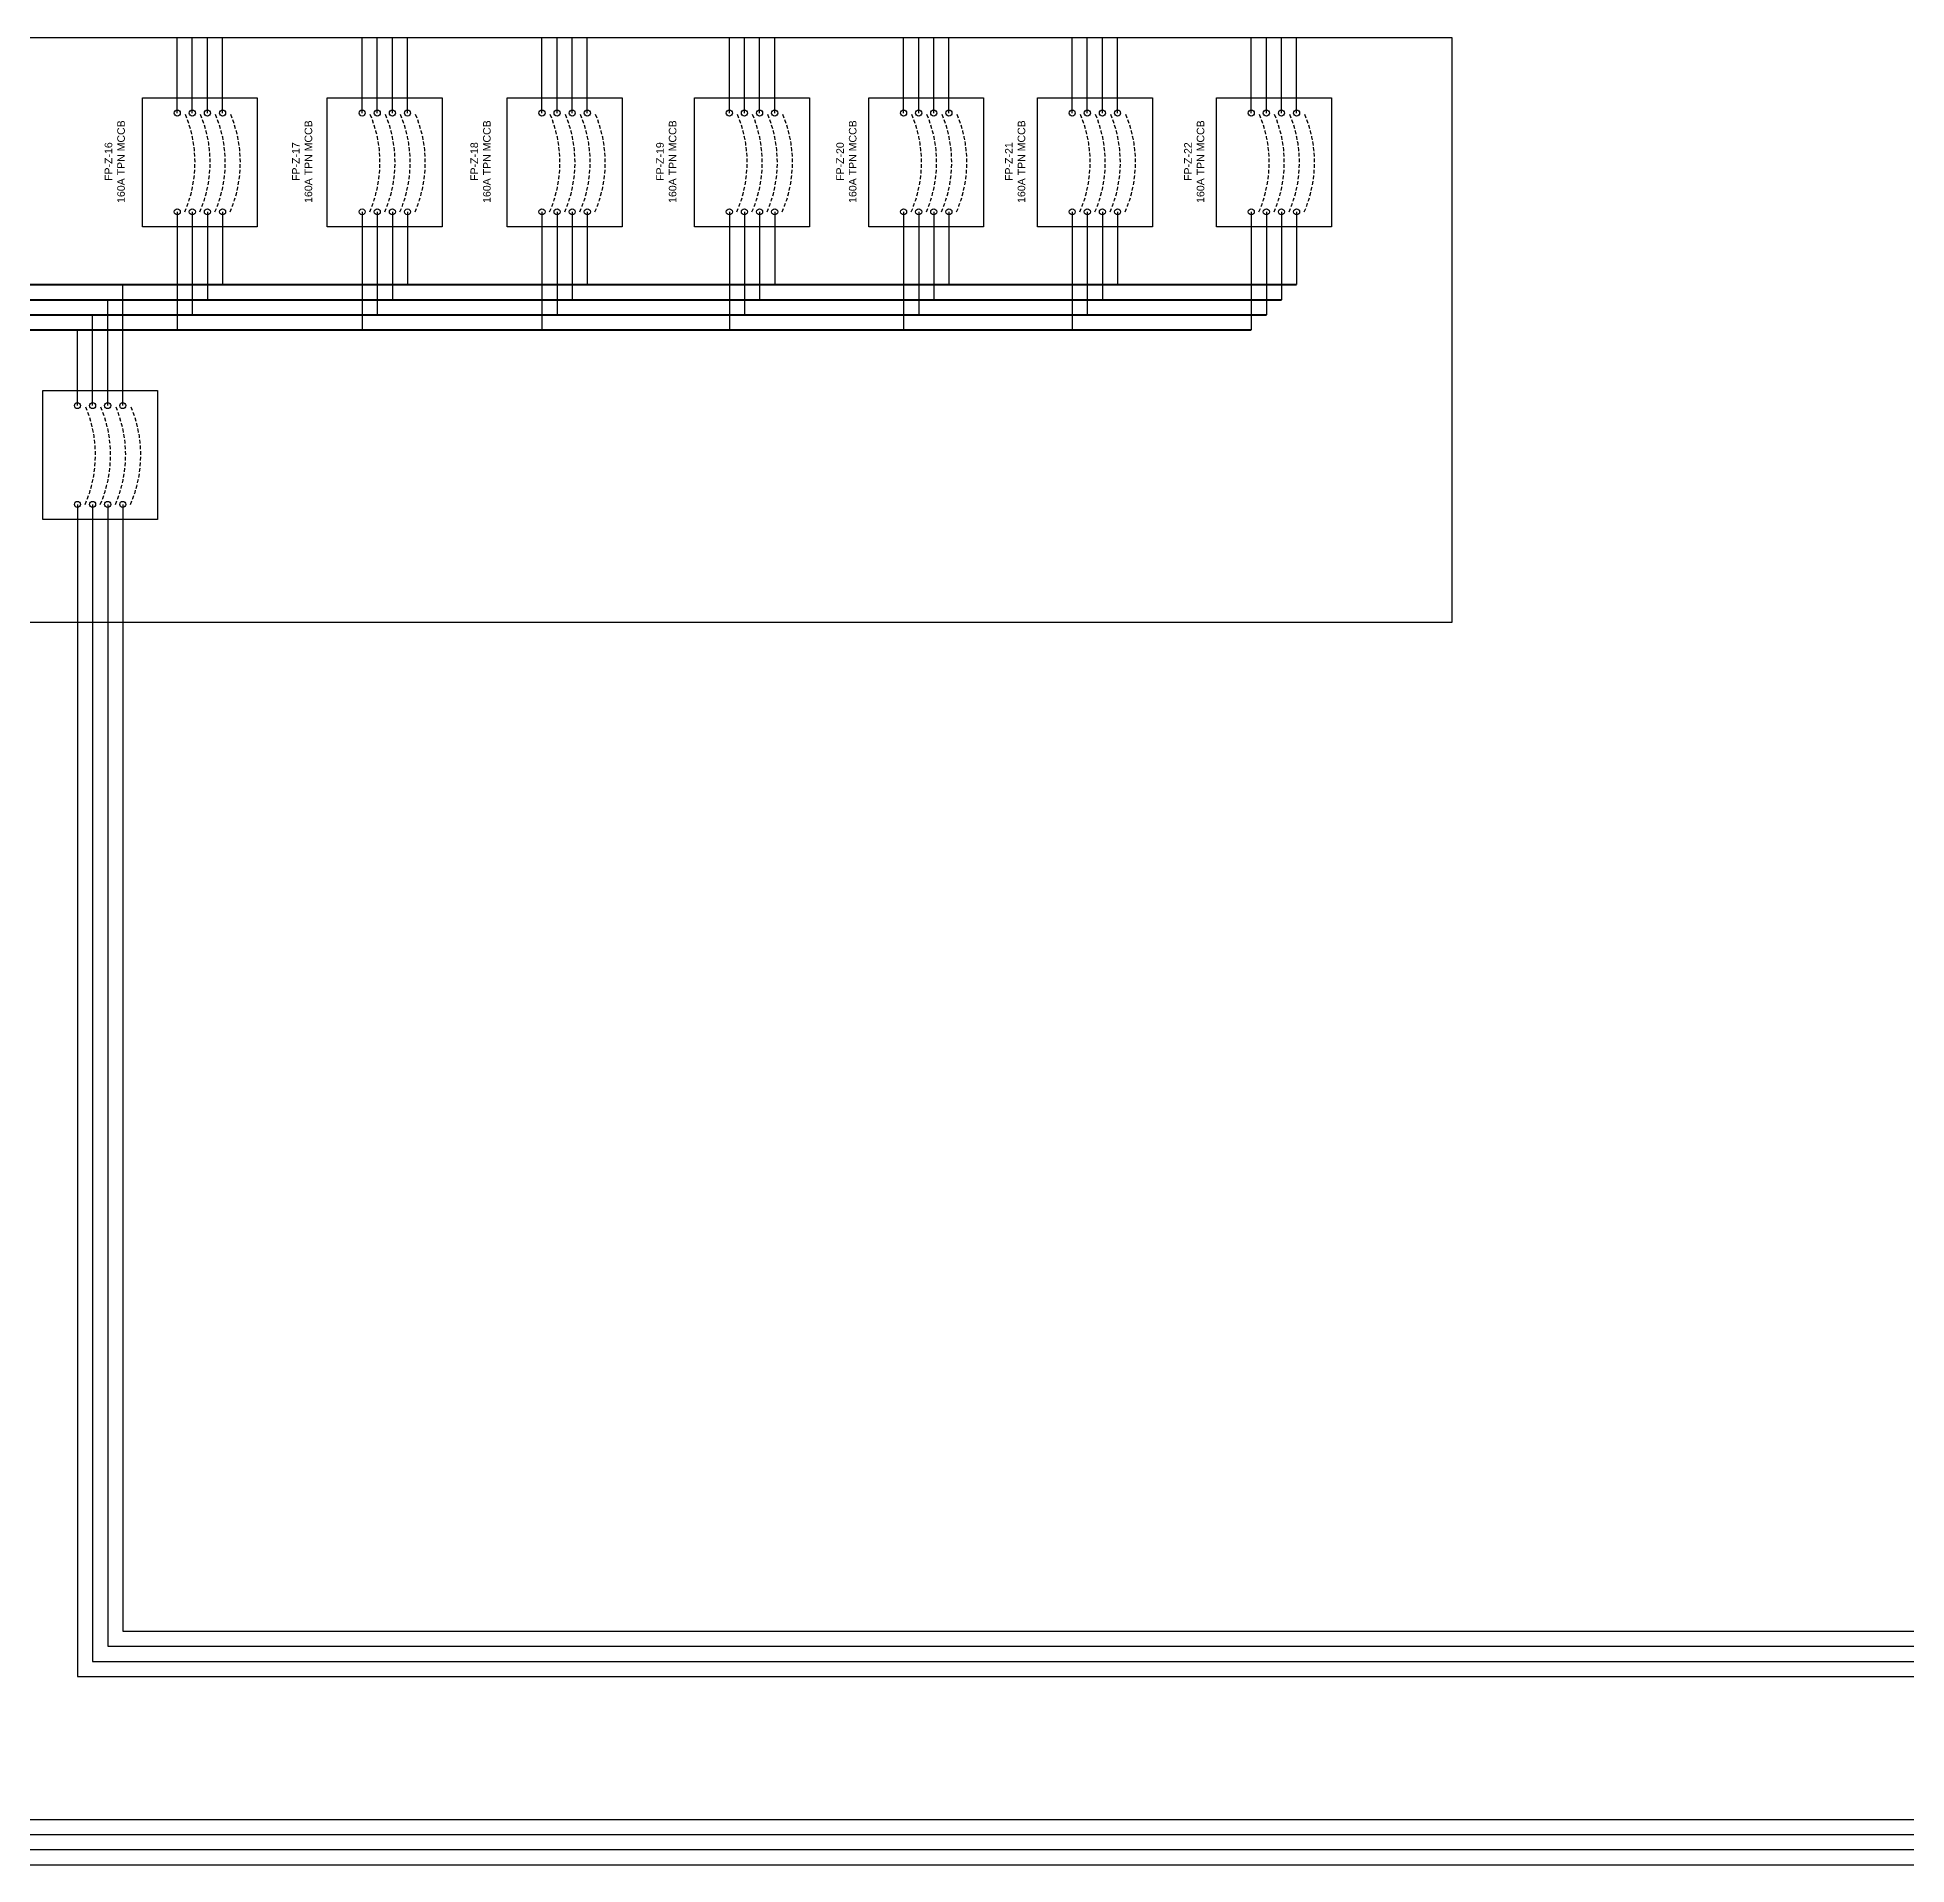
# Model space of a CAD drawing. Header units: inches. Extents: x -137 to 2243, y 16 to 894.
# Drawn here: x 585.2 to 708.9, y 762.4 to 883.4 of the extents above; entities that cross this region are included whole.
import ezdxf

# ---------------------------------------------------------------- set-up
doc = ezdxf.new("R2010")
doc.units = ezdxf.units.IN
doc.header["$MEASUREMENT"] = 0
doc.linetypes.add('DASHED2', pattern=[0.375, 0.25, -0.125])
doc.styles.get("Standard").update_dxf_attribs({"font": 'arial.ttf'})

msp = doc.modelspace()

# ---------------------------------------------------------------- linework, layer by layer
for p, q in [((594.47, 878.35), (594.47, 883.36)), ((595.47, 878.35), (595.47, 883.36)), ((596.47, 878.35), (596.47, 883.36)), ((597.47, 878.35), (597.47, 883.36)), ((606.71, 878.35), (606.71, 883.36)), ((607.71, 878.35), (607.71, 883.36)), ((608.71, 878.35), (608.71, 883.36)), ((609.71, 878.35), (609.71, 883.36)), ((618.61, 878.35), (618.61, 883.36)), ((619.61, 878.35), (619.61, 883.36)), ((620.61, 878.35), (620.61, 883.36)), ((621.61, 878.35), (621.61, 883.36)), ((631.01, 878.35), (631.01, 883.36)), ((632.01, 878.35), (632.01, 883.36)), ((633.01, 878.35), (633.01, 883.36)), ((634.01, 878.35), (634.01, 883.36)), ((642.54, 878.35), (642.54, 883.36)), ((643.54, 878.35), (643.54, 883.36)), ((644.54, 878.35), (644.54, 883.36)), ((645.54, 878.35), (645.54, 883.36)), ((653.7, 878.35), (653.7, 883.36)), ((654.7, 878.35), (654.7, 883.36)), ((655.7, 878.35), (655.7, 883.36)), ((656.7, 878.35), (656.7, 883.36)), ((665.55, 878.35), (665.55, 883.36)), ((666.55, 878.35), (666.55, 883.36)), ((667.55, 878.35), (667.55, 883.36)), ((668.55, 878.35), (668.55, 883.36)), ((594.47, 871.81), (594.47, 863.99)), ((595.47, 871.81), (595.47, 864.99)), ((596.47, 871.81), (596.47, 865.99)), ((597.47, 871.81), (597.47, 866.99)), ((606.71, 871.81), (606.71, 863.99)), ((607.71, 871.81), (607.71, 864.99)), ((608.71, 871.81), (608.71, 865.99)), ((609.71, 871.81), (609.71, 866.99)), ((618.61, 871.81), (618.61, 863.99)), ((619.61, 871.81), (619.61, 864.99)), ((620.61, 871.81), (620.61, 865.99)), ((621.61, 871.81), (621.61, 866.99)), ((631.01, 871.81), (631.01, 863.99)), ((632.01, 871.81), (632.01, 864.99)), ((633.01, 871.81), (633.01, 865.99)), ((634.01, 871.81), (634.01, 866.99)), ((642.54, 871.81), (642.54, 863.99)), ((643.54, 871.81), (643.54, 864.99)), ((644.54, 871.81), (644.54, 865.99)), ((645.54, 871.81), (645.54, 866.99)), ((653.7, 871.81), (653.7, 863.99)), ((654.7, 871.81), (654.7, 864.99)), ((655.7, 871.81), (655.7, 865.99)), ((656.7, 871.81), (656.7, 866.99)), ((665.55, 871.81), (665.55, 863.99)), ((666.55, 871.81), (666.55, 864.99)), ((667.55, 871.81), (667.55, 865.99)), ((668.55, 871.81), (668.55, 866.99)), ((589.87, 858.98), (589.87, 865.99)), ((590.87, 858.98), (590.87, 866.99)), ((588.87, 858.98), (588.87, 864.99)), ((587.87, 858.98), (587.87, 863.99)), ((587.87, 852.44), (587.87, 844.62)), ((588.87, 852.44), (588.87, 844.62)), ((589.87, 852.44), (589.87, 844.62)), ((590.87, 852.44), (590.87, 844.62)), ((587.87, 844.62), (587.87, 774.84)), ((588.87, 844.62), (588.87, 775.84)), ((589.87, 844.62), (589.87, 776.84)), ((590.87, 844.62), (590.87, 777.84)), ((590.87, 777.84), (844.96, 777.84)), ((588.87, 775.84), (844.96, 775.84)), ((589.87, 776.84), (844.96, 776.84)), ((587.87, 774.84), (844.96, 774.84)), ((437.53, 765.38), (822.25, 765.38)), ((435.53, 763.38), (822.25, 763.38)), ((436.53, 764.38), (822.25, 764.38)), ((434.53, 762.38), (822.25, 762.38))]:
    msp.add_line(p, q)
at = {"color": 40, "lineweight": 211, "true_color": 0xf8d731}
msp.add_line((543.1, 865.99), (667.55, 865.99), dxfattribs=at)
at = {"color": 240, "lineweight": 211, "true_color": 0xed1f24}
msp.add_line((544.1, 866.99), (668.55, 866.99), dxfattribs=at)
at = {"color": 152, "lineweight": 211, "true_color": 0x2776bb}
msp.add_line((542.1, 864.99), (666.55, 864.99), dxfattribs=at)
at = {"color": 18, "lineweight": 211, "true_color": 0x000000}
msp.add_line((541.1, 863.99), (665.55, 863.99), dxfattribs=at)
msp.add_lwpolyline([(531.19, 883.36), (678.83, 883.36), (678.83, 844.62), (531.19, 844.62)], close=True)
at = {"color": 18, "true_color": 0x000000}
for points in [[(592.17, 879.35), (599.77, 879.35), (599.77, 870.81), (592.17, 870.81)], [(604.4, 879.35), (612.01, 879.35), (612.01, 870.81), (604.4, 870.81)], [(616.31, 879.35), (623.91, 879.35), (623.91, 870.81), (616.31, 870.81)], [(628.7, 879.35), (636.31, 879.35), (636.31, 870.81), (628.7, 870.81)], [(640.24, 879.35), (647.84, 879.35), (647.84, 870.81), (640.24, 870.81)], [(651.4, 879.35), (659.01, 879.35), (659.01, 870.81), (651.4, 870.81)], [(663.25, 879.35), (670.86, 879.35), (670.86, 870.81), (663.25, 870.81)], [(585.57, 859.98), (593.17, 859.98), (593.17, 851.44), (585.57, 851.44)]]:
    msp.add_lwpolyline(points, close=True, dxfattribs=at)
for centre in [(594.47, 878.35), (595.47, 878.35), (596.47, 878.35), (597.47, 878.35), (606.71, 878.35), (607.71, 878.35), (608.71, 878.35), (609.71, 878.35), (618.61, 878.35), (619.61, 878.35), (620.61, 878.35), (621.61, 878.35), (631.01, 878.35), (632.01, 878.35), (633.01, 878.35), (634.01, 878.35), (642.54, 878.35), (643.54, 878.35), (644.54, 878.35), (645.54, 878.35), (653.7, 878.35), (654.7, 878.35), (655.7, 878.35), (656.7, 878.35), (665.55, 878.35), (666.55, 878.35), (667.55, 878.35), (668.55, 878.35), (594.47, 871.81), (595.47, 871.81), (596.47, 871.81), (597.47, 871.81), (606.71, 871.81), (607.71, 871.81), (608.71, 871.81), (609.71, 871.81), (618.61, 871.81), (619.61, 871.81), (620.61, 871.81), (621.61, 871.81), (631.01, 871.81), (632.01, 871.81), (633.01, 871.81), (634.01, 871.81), (642.54, 871.81), (643.54, 871.81), (644.54, 871.81), (645.54, 871.81), (653.7, 871.81), (654.7, 871.81), (655.7, 871.81), (656.7, 871.81), (665.55, 871.81), (666.55, 871.81), (667.55, 871.81), (668.55, 871.81), (587.87, 858.98), (588.87, 858.98), (589.87, 858.98), (590.87, 858.98), (587.87, 852.44), (588.87, 852.44), (589.87, 852.44), (590.87, 852.44)]:
    msp.add_circle(centre, 0.201, dxfattribs=at)
at = {"color": 18, "linetype": 'DASHED2', "true_color": 0x000000}
for centre in [(587.44, 875.08), (588.44, 875.08), (589.44, 875.08), (590.44, 875.08), (599.68, 875.08), (600.68, 875.08), (601.68, 875.08), (602.68, 875.08), (611.59, 875.08), (612.59, 875.08), (613.59, 875.08), (614.59, 875.08), (623.98, 875.08), (624.98, 875.08), (625.98, 875.08), (626.98, 875.08), (635.52, 875.08), (636.52, 875.08), (637.52, 875.08), (638.52, 875.08), (646.68, 875.08), (647.68, 875.08), (648.68, 875.08), (649.68, 875.08), (658.53, 875.08), (659.53, 875.08), (660.53, 875.08), (661.53, 875.08), (580.85, 855.71), (581.85, 855.71), (582.85, 855.71), (583.85, 855.71)]:
    msp.add_arc(centre, 8.21, 336.5048, 23.4952, dxfattribs=at)

# ---------------------------------------------------------------- texts
at = {"color": 18, "true_color": 0x000000, "char_height": 0.5, "attachment_point": 9, "rotation": 90}
for s, insert in [('\\pxqc;FP-Z-16\\P160A TPN MCCB', (591.01, 886.06)), ('\\pxqc;FP-Z-17\\P160A TPN MCCB', (603.41, 886.06)), ('\\pxqc;FP-Z-18\\P160A TPN MCCB', (615.22, 886.06)), ('\\pxqc;FP-Z-19\\P160A TPN MCCB', (627.51, 886.06)), ('\\pxqc;FP-Z-20\\P160A TPN MCCB', (639.43, 886.06)), ('\\pxqc;FP-Z-21\\P160A TPN MCCB', (650.6, 886.06)), ('\\pxqc;FP-Z-22\\P160A TPN MCCB', (662.45, 886.06))]:
    msp.add_mtext_dynamic_manual_height_columns(s, width=21.8484, gutter_width=1, heights=[2.19], dxfattribs=dict(at, insert=insert))

doc.saveas('drawing.dxf')
